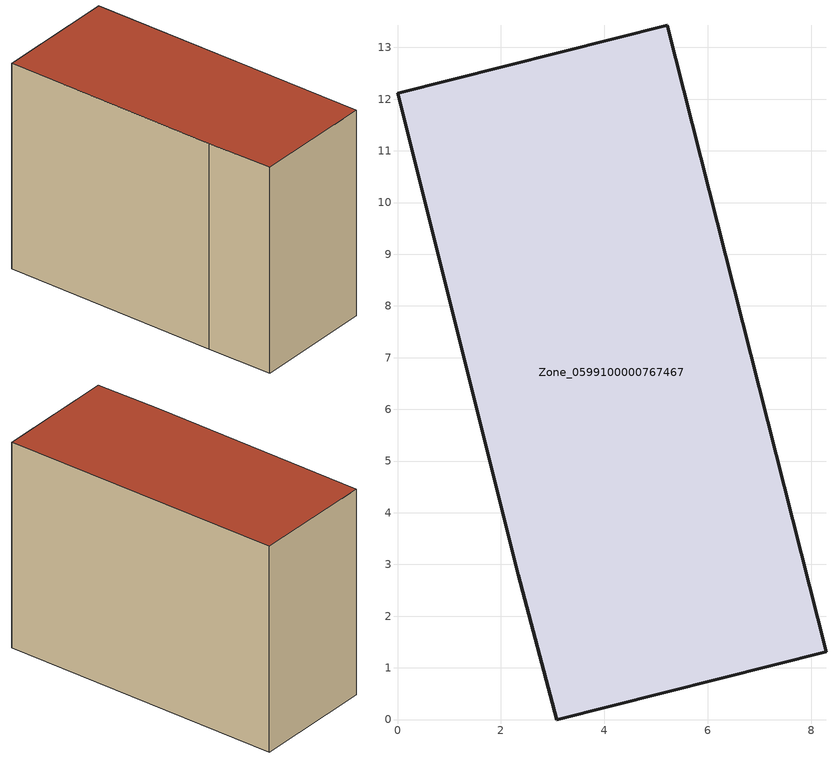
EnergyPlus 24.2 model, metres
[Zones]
Zone_0599100000767467
 floor ground (C_G): 5.21,13.43 8.29,1.31 3.08,0 2.33,2.8 0,12.12 z0
 wall outside (C_F): 2.33,2.8 3.08,0 8.29,1.31 5.21,13.43 0,12.12 2.33,2.8 z0:9.22
 roof outside (C_R): 8.29,1.31 5.21,13.43 0,12.12 2.33,2.8 3.08,0 z9.22
[BUILDING]
Pand.0599100000767467: North Axis=0; Terrain=City; Loads Convergence Tolerance Value=0.04; Temperature Convergence Tolerance Value=0.4; Solar Distribution=FullExterior; Maximum Number of Warmup Days=25; Minimum Number of Warmup Days=1
[Site:Location]
Rotterdam.The.Hague.AP_ZH_NLD Design_Conditions: Latitude=51.96; Longitude=4.45; Time Zone=1; Elevation=-4.5
[SITE:GROUNDTEMPERATURE:BUILDINGSURFACE]
18, 18, 18, 18, 18, 18, 18, 18, 18, 18, 18, 18
[MATERIAL] Thermal Absorptance=0.9; Solar Absorptance=0.7; Visible Absorptance=0.7
Name | Roughness | Thickness | Conductivity | Density | Specific Heat
G.TI.2006-2014 | MediumSmooth | 0.15 | 0.06 | 540 | 1210
F.TI.2006-2014 | Rough | 0.3 | 0.12 | 1920 | 840
R.TI.2006-2014 | MediumRough | 0.2 | 0.08 | 1500 | 1000
[CONSTRUCTION]
C_G: G.TI.2006-2014
C_F: F.TI.2006-2014
C_R: R.TI.2006-2014
[ZONE]
Zone_0599100000767467: Type=1; Multiplier=1; Ceiling Height=Autocalculate; Volume=Autocalculate; Floor Area=autocalculate; Part of Total Floor Area=Yes
[ZONEINFILTRATION:DESIGNFLOWRATE]
Infil_Zone_0599100000767467: Zone or ZoneList or Space or SpaceList=Zone_0599100000767467; Schedule=AlwaysOn; Design Flow Rate Calculation Method=Flow/Area; Flow Rate per Floor Area=0.0015; Constant Term Coefficient=1; Temperature Term Coefficient=0; Velocity Term Coefficient=0; Velocity Squared Term Coefficient=0
[HVACTEMPLATE:ZONE:IDEALLOADSAIRSYSTEM]
Zone_0599100000767467: Maximum Heating Supply Air Temperature=50; Minimum Cooling Supply Air Temperature=13; Maximum Heating Supply Air Humidity Ratio=0.0156; Minimum Cooling Supply Air Humidity Ratio=0.0077; Heating Limit=NoLimit; Cooling Limit=NoLimit; Dehumidification Control Type=ConstantSensibleHeatRatio; Cooling Sensible Heat Ratio=0.7; Dehumidification Setpoint=60; Humidification Control Type=None; Humidification Setpoint=30; Outdoor Air Method=None; Outdoor Air Flow Rate per Person=0.00944; Outdoor Air Flow Rate per Zone Floor Area=0; Outdoor Air Flow Rate per Zone=0; Demand Controlled Ventilation Type=None; Outdoor Air Economizer Type=NoEconomizer; Heat Recovery Type=None; Sensible Heat Recovery Effectiveness=0.7; Latent Heat Recovery Effectiveness=0.65
[ZONECONTROL:THERMOSTAT]
ThermostatControl_Zone_0599100000767467: Zone or ZoneList=Zone_0599100000767467; Control Type Schedule=DualSetpointControlType; Control 1=Thermostat_Zone_0599100000767467; Temperature Difference Between Cutout And Setpoint=0
[THERMOSTATSETPOINT:DUALSETPOINT]
Thermostat_Zone_0599100000767467: Heating Setpoint Temperature Schedule=HeatingSetpoint_Zone_0599100000767467; Cooling Setpoint Temperature Schedule=CoolingSetpoint_Zone_0599100000767467
[SCHEDULE:COMPACT]
HeatingSetpoint_Zone_0599100000767467: Through: 12/31, For: AllDays, Until: 24:00, 21
CoolingSetpoint_Zone_0599100000767467: Through: 12/31, For: AllDays, Until: 24:00, 24
DualSetpointControlType: Through: 12/31, For: AllDays, Until: 24:00, 4
AlwaysOn: Through: 12/31, For: AllDays, Until: 24:00, 1
